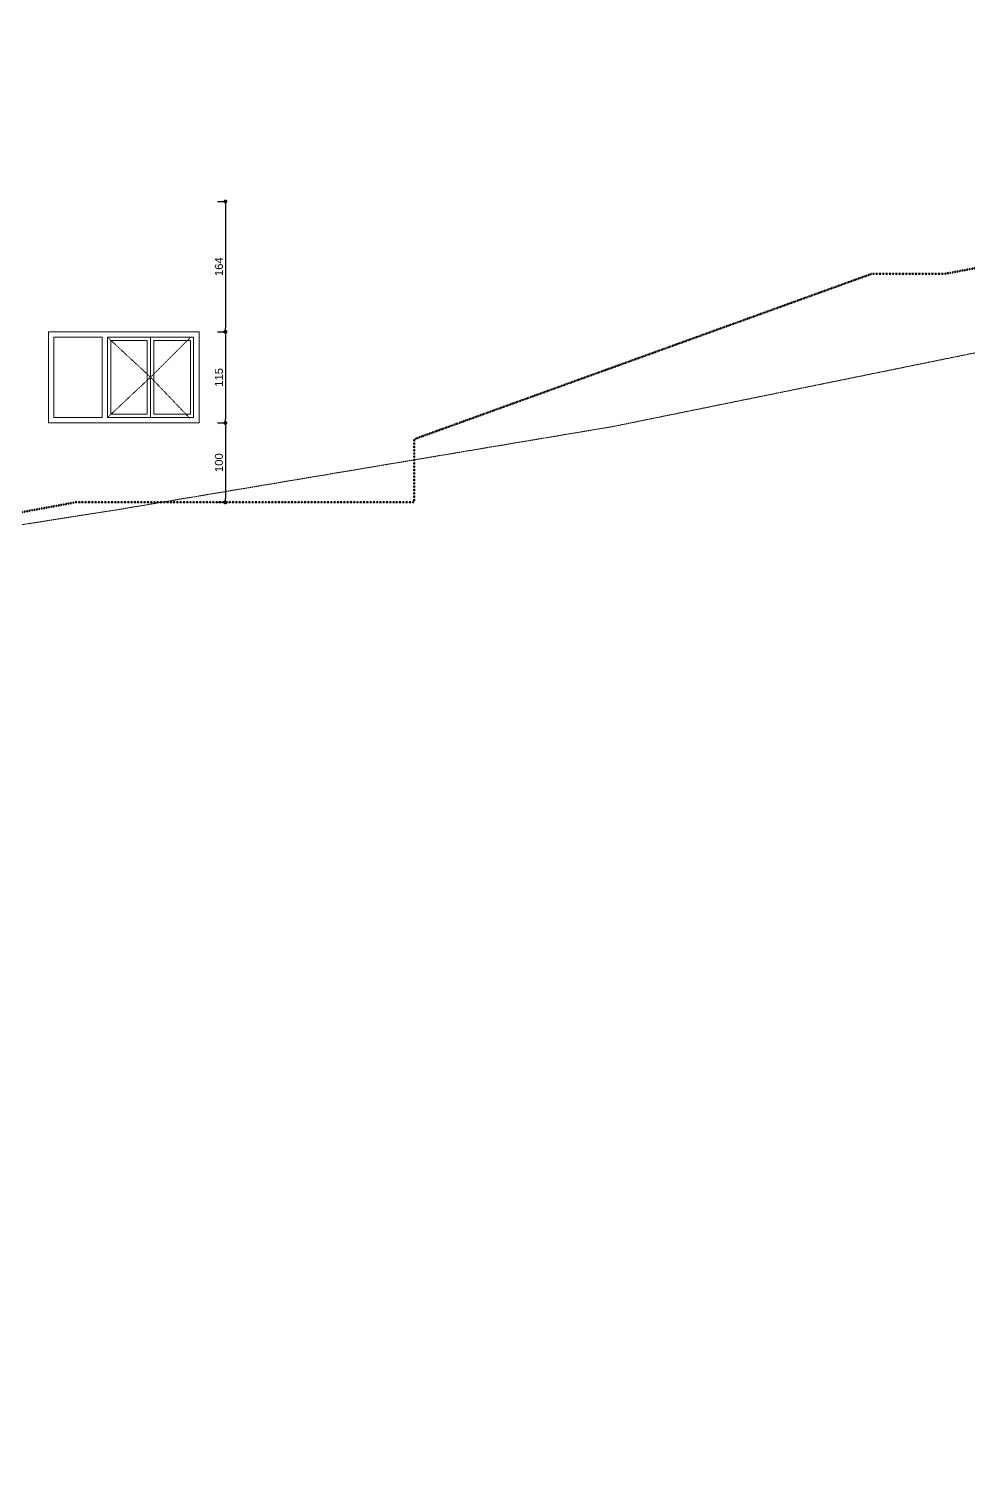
# Model space of a CAD drawing. Header units: centimetres. Extents: x 16433 to 114398, y -50094 to -12305.
# Drawn here: x 66978 to 68162, y -42007 to -40179 of the extents above; entities that cross this region are included whole.
import ezdxf

# ---------------------------------------------------------------- set-up
doc = ezdxf.new("R2010")
doc.units = ezdxf.units.CM
doc.header["$LTSCALE"] = 0.5
for name, pattern in [('Style de ligne -1', [0.41664, 0.20828, -0.20836]), ('Style de ligne -12', [0.738189, 0.492126, -0.246063]), ('Style de ligne -13', [0.147638, 0.098425, -0.049213])]:
    doc.linetypes.add(name, pattern=pattern)
doc.layers.get('0').update_dxf_attribs({"linetype": 'CONTINUOUS'})
doc.layers.get('DEFPOINTS').update_dxf_attribs({"linetype": 'CONTINUOUS'})
doc.layers.add('1-Façade Nord', color=7, linetype='CONTINUOUS')
doc.styles.add('Helvetica', font='')
doc.styles.get('Helvetica').set_extended_font_data('Helvetica')
doc.dimstyles.new('IS', dxfattribs={"dimtxt": 10.08724, "dimasz": 5.007446, "dimexe": 2, "dimexo": 10, "dimgap": 3, "dimtad": 1, "dimdec": 1, "dimtxsty": 'Helvetica', "dimblk": 'DOT', "dimblk1": 'DOT', "dimblk2": 'DOT', "dimcen": 0, "dimdle": 10, "dimazin": 0, "dimtfac": 0.8, "dimtdec": 1, "dimtix": 1, "dimtmove": 0, "dimatfit": 0, "dimldrblk": 'VW_FILLEDARROW-1', "dimfxl": 10, "dimfxlon": 1, "dimfrac": 2, "dimtolj": 1, "dimarcsym": 0})

# ---------------------------------------------------------------- blocks, each defined once
blk = doc.blocks.new('FENETRE TYPE')
at = {"color": 7, "linetype": 'Style de ligne -1', "lineweight": 5}
for p, q in [((8.9, -7), (59.2, -57.3)), ((59.2, -57.3), (113.4, -7)), ((59.2, -57.3), (9.8, -108.9)), ((113.4, -108), (59.2, -57.3))]:
    blk.add_line(p, q, dxfattribs=at)
at = {"color": 7, "linetype": 'Continuous', "lineweight": 13}
for p, q in [((55.2, -104), (55.2, -11)), ((59.2, -6.8), (59.2, -107.8)), ((63.4, -104), (63.4, -11)), ((113.4, -108), (113.4, -7)), ((120.4, -7), (120.4, -108))]:
    blk.add_line(p, q, dxfattribs=at)
at = {"color": 7, "linetype": 'Continuous', "lineweight": 13, "flags": 128}
blk.add_lwpolyline([(-2, 0), (188, 0), (188, -115), (-2, -115)], close=True, dxfattribs=at)
for points in [[(113.4, -108), (5, -108), (5, -7), (113.4, -7)], [(55.2, -104), (9, -104), (9, -11), (55.2, -11)], [(63.4, -11), (109.4, -11), (109.4, -104), (63.4, -104)], [(120.4, -7), (181, -7), (181, -108), (120.4, -108)]]:
    blk.add_lwpolyline(points, dxfattribs=at)
blk = doc.blocks.new('_DOT')
at = {"color": 0, "linetype": 'ByBlock', "lineweight": -2}
blk.add_line((-0.5, 0), (-1, 0), dxfattribs=at)
at = {"color": 0, "linetype": 'ByBlock', "const_width": 0.5}
blk.add_lwpolyline([(-0.25, 0, 1), (0.25, 0, 1)], format="xyb", close=True, dxfattribs=at)
blk = doc.blocks.new('*D3456')
at = {"layer": '1-Façade Nord', "color": 0, "linetype": 'Continuous', "lineweight": -2, "transparency": 16777216}
for p, q in [((67215.3, -40675.8), (67227.3, -40675.8)), ((67225.3, -40680.8), (67225.3, -40770.8)), ((67215.3, -40775.8), (67227.3, -40775.8))]:
    blk.add_line(p, q, dxfattribs=at)
at = {"layer": 'DEFPOINTS', "color": 0, "linetype": 'Continuous', "transparency": 16777216}
for p in [(67181.3, -40675.8), (67181.3, -40775.8), (67225.3, -40775.8)]:
    blk.add_point(p, dxfattribs=at)
at = {"layer": '1-Façade Nord', "color": 0, "linetype": 'Continuous', "lineweight": -2, "transparency": 16777216, "xscale": 5.007446289062499, "yscale": 5.007446289062499, "zscale": 5.007446289062499}
for p, rotation in [((67225.3, -40675.8), 90), ((67225.3, -40775.8), 270)]:
    blk.add_blockref('_DOT', p, dxfattribs=dict(at, rotation=rotation))
at = {"layer": '1-Façade Nord', "color": 0, "linetype": 'Continuous', "lineweight": 5, "transparency": 16777216, "insert": (67217.2, -40725.8), "char_height": 10.09, "attachment_point": 5, "rotation": 90, "style": 'Helvetica'}
blk.add_mtext('\\A1;100', dxfattribs=at)
blk = doc.blocks.new('VW_FILLEDARROW-1')
at = {"color": 0, "linetype": 'Continuous', "lineweight": 5, "flags": 128}
blk.add_lwpolyline([(-2, 0.54), (0, 0), (-2, -0.54)], close=True, dxfattribs=at)
blk = doc.blocks.new('*D3457')
at = {"layer": '1-Façade Nord', "color": 0, "linetype": 'Continuous', "lineweight": -2, "transparency": 16777216}
for p, q in [((67215.3, -40560.8), (67227.3, -40560.8)), ((67225.3, -40565.8), (67225.3, -40670.8)), ((67215.3, -40675.8), (67227.3, -40675.8))]:
    blk.add_line(p, q, dxfattribs=at)
at = {"layer": 'DEFPOINTS', "color": 0, "linetype": 'Continuous', "transparency": 16777216}
for p in [(67188.3, -40560.8), (67181.3, -40675.8), (67225.3, -40675.8)]:
    blk.add_point(p, dxfattribs=at)
at = {"layer": '1-Façade Nord', "color": 0, "linetype": 'Continuous', "lineweight": -2, "transparency": 16777216, "xscale": 5.007446289062499, "yscale": 5.007446289062499, "zscale": 5.007446289062499}
for p, rotation in [((67225.3, -40560.8), 90), ((67225.3, -40675.8), 270)]:
    blk.add_blockref('_DOT', p, dxfattribs=dict(at, rotation=rotation))
at = {"layer": '1-Façade Nord', "color": 0, "linetype": 'Continuous', "lineweight": 5, "transparency": 16777216, "insert": (67217.2, -40618.3), "char_height": 10.09, "attachment_point": 5, "rotation": 90, "style": 'Helvetica'}
blk.add_mtext('\\A1;115', dxfattribs=at)
blk = doc.blocks.new('*D3458')
at = {"layer": '1-Façade Nord', "color": 0, "linetype": 'Continuous', "lineweight": -2, "transparency": 16777216}
for p, q in [((67215.3, -40396.7), (67227.3, -40396.7)), ((67225.3, -40401.7), (67225.3, -40555.8)), ((67215.3, -40560.8), (67227.3, -40560.8))]:
    blk.add_line(p, q, dxfattribs=at)
at = {"layer": 'DEFPOINTS', "color": 0, "linetype": 'Continuous', "transparency": 16777216}
for p in [(67192.1, -40396.7), (67188.3, -40560.8), (67225.3, -40560.8)]:
    blk.add_point(p, dxfattribs=at)
at = {"layer": '1-Façade Nord', "color": 0, "linetype": 'Continuous', "lineweight": -2, "transparency": 16777216, "xscale": 5.007446289062499, "yscale": 5.007446289062499, "zscale": 5.007446289062499}
for p, rotation in [((67225.3, -40396.7), 90), ((67225.3, -40560.8), 270)]:
    blk.add_blockref('_DOT', p, dxfattribs=dict(at, rotation=rotation))
at = {"layer": '1-Façade Nord', "color": 0, "linetype": 'Continuous', "lineweight": 5, "transparency": 16777216, "insert": (67217.2, -40478.8), "char_height": 10.09, "attachment_point": 5, "rotation": 90, "style": 'Helvetica'}
blk.add_mtext('\\A1;164', dxfattribs=at)

msp = doc.modelspace()

# ---------------------------------------------------------------- linework, layer by layer
at = {"layer": '1-Façade Nord', "color": 7, "linetype": 'Style de ligne -13', "lineweight": 50, "flags": 128}
msp.add_lwpolyline([(71164.296, -40179.243), (70887.075, -40203.387), (70353.075, -40212.967), (69830.895, -40212.964), (69553.539, -40294.226), (69276.689, -40294.226), (68753.092, -40372.761), (68133.061, -40487.689), (68040.689, -40487.689), (67463.41, -40696.226), (67463.41, -40775.797), (67036.347, -40775.762), (66386.296, -40894.983), (65971.526, -41060.409), (65657.563, -41060.409), (65237.613, -41060.638), (64829.221, -41240.255), (64466.221, -41475.255), (63580.221, -41943.255), (63294.221, -41975.255), (63020.993, -41985.762)], dxfattribs=at)
at = {"layer": '1-Façade Nord', "color": 1, "linetype": 'Style de ligne -12', "lineweight": 18, "true_color": 0xff0000, "flags": 128}
msp.add_lwpolyline([(71081.695, -40211.485), (70364.076, -40309.149), (69169.296, -40399.149), (68835.5, -40431.653), (68606.277, -40503.018), (68444.296, -40531.762), (67714.221, -40680.255), (67088.221, -40785.255), (66250.221, -40916.255), (65700.221, -41068.255), (65216.221, -41195.255), (64829.221, -41261.255), (64466.221, -41496.255), (63580.221, -41964.255), (63294.221, -41996.255), (63020.993, -42006.762)], dxfattribs=at)

# ---------------------------------------------------------------- block references
at = {"layer": '1-Façade Nord', "color": 7, "xscale": -1, "rotation": 3.677058657558519e-11}
msp.add_blockref('FENETRE TYPE', (67190.166, -40560.816), dxfattribs=at)

# ---------------------------------------------------------------- dimensions: what is measured, and where the dimension line sits
at = {"layer": '1-Façade Nord', "color": 7, "linetype": 'Continuous', "lineweight": 5}
for base, p1, p2, picture, middle in [((67225.288, -40560.816), (67192.147, -40396.689), (67188.288, -40560.816), '*D3458', (67217.244, -40478.752)), ((67225.288, -40675.816), (67188.288, -40560.816), (67181.296, -40675.816), '*D3457', (67217.244, -40618.316)), ((67225.288, -40775.774), (67181.296, -40675.816), (67181.288, -40775.774), '*D3456', (67217.244, -40725.795))]:
    dim = msp.add_linear_dim(base=base, p1=p1, p2=p2, angle=90, dimstyle='IS', override={"dimtxt": 10.08724, "dimdec": 0, "dimpost": '<>', "dimtxsty": 'Helvetica', "dimtmove": 2}, dxfattribs=at)
    dim.commit()
    dim.dimension.update_dxf_attribs({"geometry": picture, "text_midpoint": middle})

doc.saveas('drawing.dxf')
